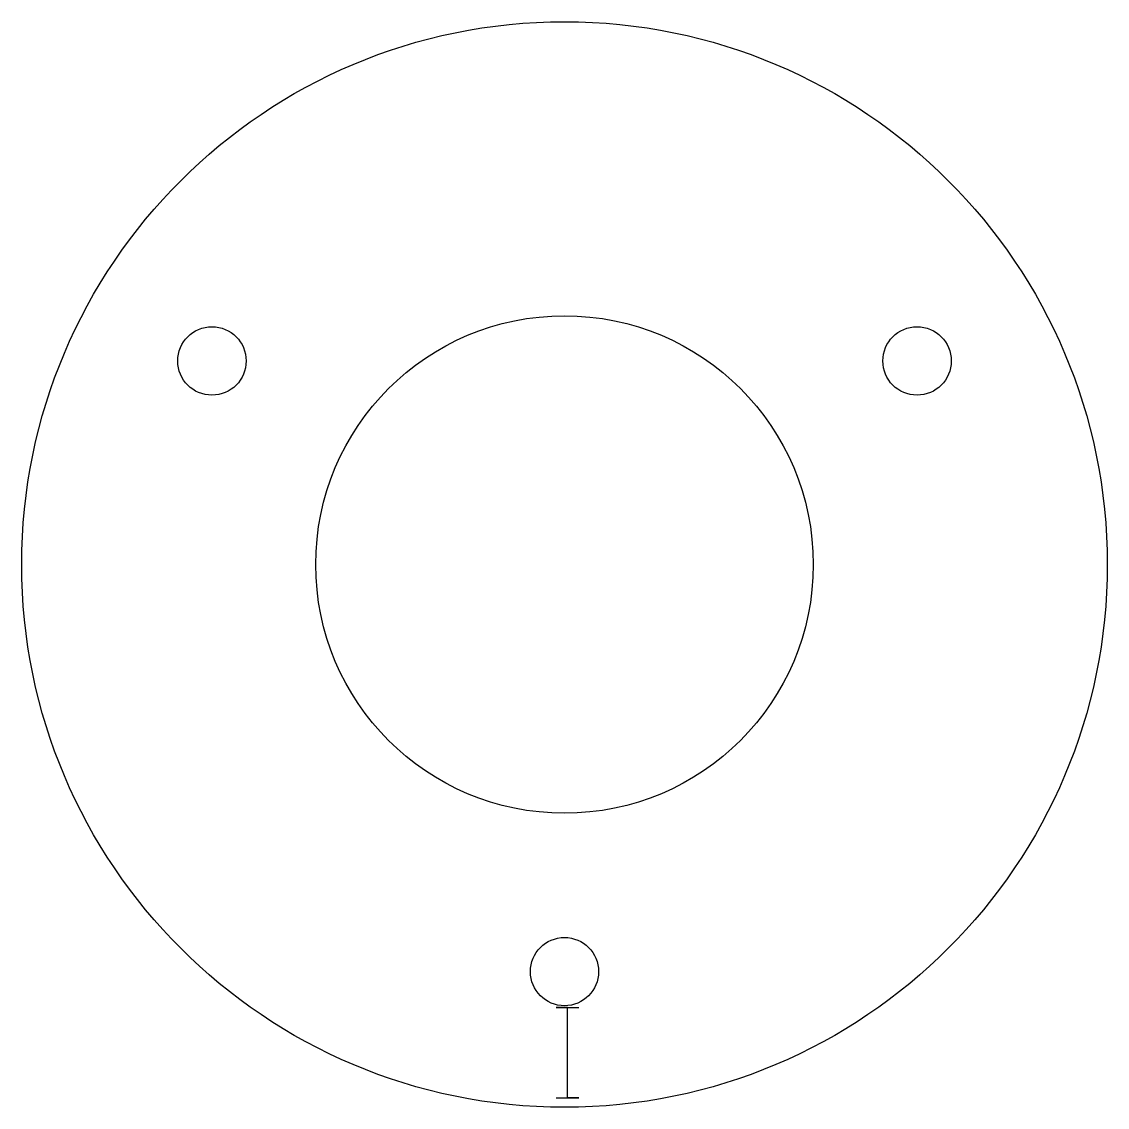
# Model space of a CAD drawing. Header units: millimetres. Extents: x -60 to 60, y -60 to 60.
import ezdxf

# ---------------------------------------------------------------- set-up
doc = ezdxf.new("R2010")
doc.units = ezdxf.units.MM

msp = doc.modelspace()

# ---------------------------------------------------------------- linework, layer by layer
at = {"color": 7, "linetype": 'Continuous', "lineweight": 25}
for centre, radius in [((0, 0), 60), ((0, 0), 27.5), ((-38.97, 22.5), 3.78), ((38.97, 22.5), 3.78), ((0, -45), 3.77)]:
    msp.add_circle(centre, radius, dxfattribs=at)
at = {"layer": 'MARCATURA'}
for p, q in [((0.32, -48.96), (-0.93, -48.96)), ((-0.93, -48.96), (1.57, -48.96)), ((0.32, -58.96), (0.32, -48.96)), ((-0.93, -58.96), (1.57, -58.96)), ((1.57, -58.96), (0.32, -58.96))]:
    msp.add_line(p, q, dxfattribs=at)

doc.saveas('drawing.dxf')
